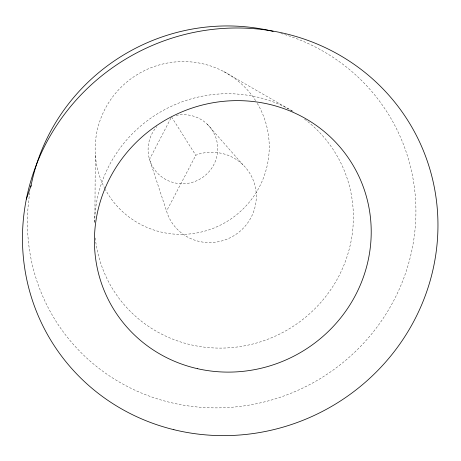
<?xml version="1.0" encoding="UTF-8"?>
<svg xmlns="http://www.w3.org/2000/svg" width="461" height="461" viewBox="0 0 461 461"><rect width="100%" height="100%" fill="white"/><g stroke="black" fill="none" stroke-linecap="round" stroke-linejoin="round"><path stroke-width="0.35" stroke-dasharray="2.31 1.73" d="M94.862 222.3L95.318 154.256M170.87 118.189L149.508 159.373L166.542 211.063A46.106 44.855 -29.8 0 0 223.124 240.538A46.106 44.855 -29.8 0 0 254.599 184.146A46.106 44.855 -29.8 0 0 198.276 154.199L195.798 155.299L166.542 211.063M223.741 71.541L293.818 111.948M207.294 124.245L242.861 164.698M171.527 116.921L195.798 155.299M304.554 119.099A130.475 126.101 -29.8 0 1 285.59 330.929A130.475 126.101 -29.8 0 1 95.133 236.574M94.58 222.317A130.475 126.101 -29.8 0 1 162.94 110.565A130.475 126.101 -29.8 0 1 293.824 111.867M280.801 33.399A195.816 189.35 -29.8 0 1 409.345 260.811A195.816 189.35 -29.8 0 1 180.706 404.672A195.816 189.35 -29.8 0 1 30.051 191.171M257.284 103.333A87.354 86.08 -29.8 0 1 224.622 222.888A87.354 86.08 -29.8 0 1 105.31 189.425M104.975 188.803A87.354 86.08 -29.8 0 1 138.865 73.604A87.354 86.08 -29.8 0 1 255.815 100.959M176.137 115.406A34.938 34.419 -29.8 0 1 217.494 152.614A34.938 34.419 -29.8 0 1 168.743 180.943A34.938 34.419 -29.8 0 1 156.878 126.596"/><path stroke-width="0.69" d="M26.352 199.106L31.094 185.489M30.818 186.901A195.816 189.35 -29.8 0 1 273.154 31.383M173.872 429.687A209.634 201.878 -29.8 0 0 431.554 175.192A209.634 201.878 -29.8 0 0 85.21 90.552A209.634 201.878 -29.8 0 0 173.872 429.687M197.279 368.639A139.671 134.422 -29.8 0 0 366.426 196.663A139.671 134.422 -29.8 0 0 134.762 143.82A139.671 134.422 -29.8 0 0 197.279 368.639"/></g></svg>
